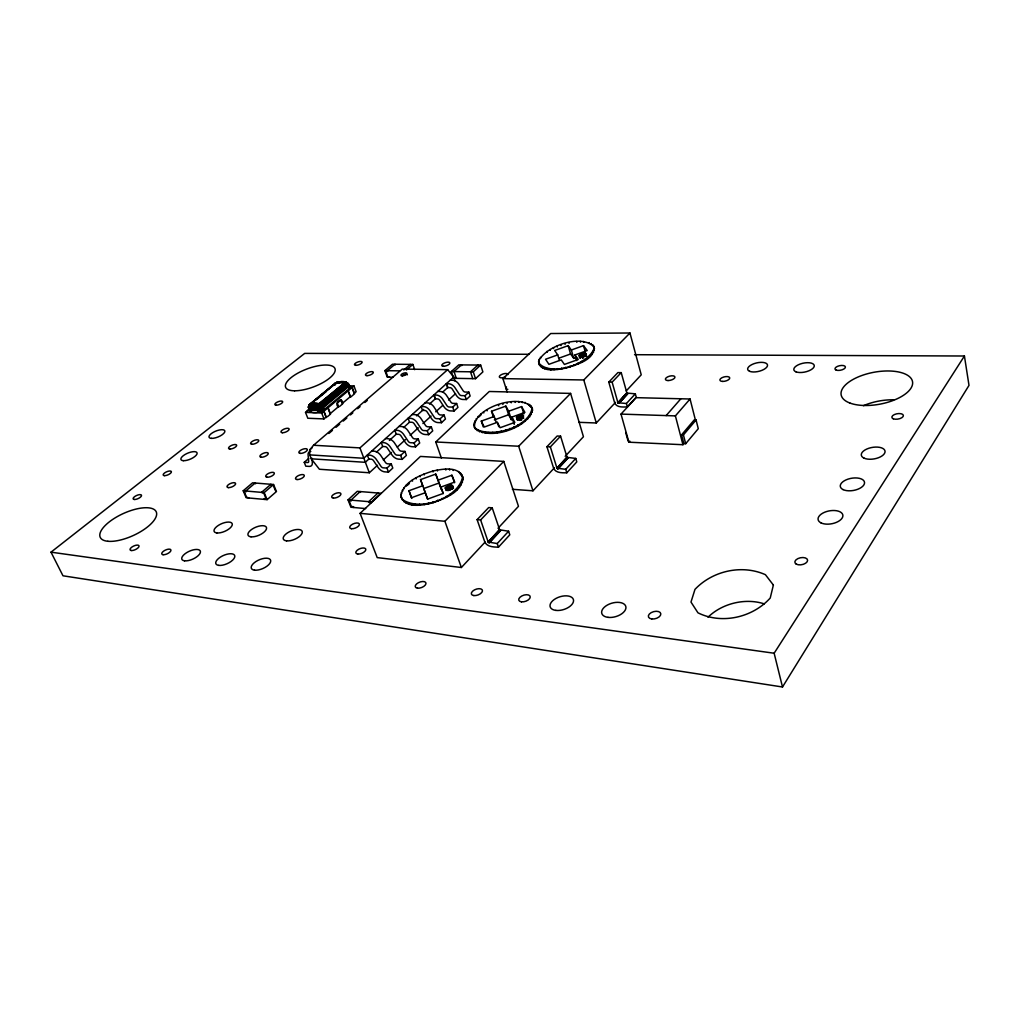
<?xml version="1.0" encoding="UTF-8"?>
<svg xmlns="http://www.w3.org/2000/svg" width="1020" height="1020" viewBox="0 0 1020 1020"><rect width="100%" height="100%" fill="white"/><g stroke="black" fill="none" stroke-linecap="round" stroke-linejoin="round"><path stroke-width="1.5" d="M593.806 346.175C595.591 359.971 576.236 364.688 565.998 368.067C557.596 369.61 540.001 373.384 538.624 361.106C545.891 345.793 581.757 333.464 594.048 347.017L592.786 344.734M538.879 363.694L538.624 361.106M327.458 416.695L330.518 414.094L328.083 407.745L326.566 407.694L327.866 407.834L330.123 413.712L338.232 406.865C333.451 403.18 343.115 395.722 342.656 403.844L339.634 406.393M338.627 407.248L337.39 402.875L340.922 400.057M310.08 411.557L308.474 407.069L309.481 404.494L335.287 383.15C339.481 381.314 350.701 382.067 349.184 388.735L324.041 409.81C320.828 412.373 310.654 414.362 309.532 410.308M349.184 388.735C348.394 382.576 341.05 381.658 336.549 382.768L310.067 404.277L319.375 404.303L345.142 382.589L318.623 403.882L320.65 411.634M334.955 384.948L335.937 382.729L339.163 382.602M474.581 427.737C472.031 407.707 521.998 391.769 532.389 408.421C531.305 427.686 486.017 442.489 474.287 426.857L475.639 429.369M538.624 362.852C550.315 377.158 589.331 364.267 594.252 347.807L594.494 348.649M334.547 385.254L335.287 383.15L338.742 382.385M475.345 428.502C491.028 438.778 529.903 427.227 532.121 407.541M400.911 495.019C404.328 481.006 420.38 475.039 432.748 471.074C442.285 469.009 458.707 465.706 462.94 477.589C462.111 492.022 445.039 498.397 433.36 502.643C423.262 505.333 403.486 509.375 400.911 495.019L401.497 498.091L401.166 497.186M335.057 383.571C337.9 380.639 350.23 380.639 348.164 386.121L322.983 407.158C319.681 409.683 306.153 412.424 308.805 405.577C312.273 400.35 323.353 403.295 324.041 409.81M349.006 384.629L346.672 382.615L343.88 382.921C346.086 381.403 350.995 384.425 348.432 386.695L323.251 407.745C318.559 412.743 302.022 409.708 311.266 403.639L309.736 406.942L310.921 411.697M336.217 382.946C337.709 381.416 348.865 380.486 346.519 384.055L321.3 405.055C318.877 407.171 306.51 408.51 309.57 404.596L335.656 382.933M402.415 500.042L402.084 499.137C419.169 512.308 459.076 498.002 462.621 476.671M349.809 388.084L349.273 385.19L348.241 384.565M308.474 407.069L309.583 411.213M538.879 361.947L539.21 359.244M323.595 410.155C320.994 401.242 315.499 403.78 320.012 411.799M579.22 355.368C579.373 358.351 585.212 356.375 586.372 354.463C585.505 351.211 576.351 354.361 580.036 358.186M445.243 487.955C450.088 496.625 458.962 478.52 445.243 487.955L446.161 490.556M323.085 410.486C320.828 401.472 315.193 403.742 319.4 411.914M334.751 383.8L337.084 382.322L339.558 382.933M309.251 409.415L309.238 406.177L311.266 403.639C302.558 409.262 318.572 410.703 322.651 406.585L347.845 385.547C349.325 383.163 347.017 382.309 343.88 382.921L347.297 384.234L349.541 388.403M309.697 404.29C304.648 410.626 319.222 408.574 322.243 406.036L348.164 384.157L345.181 382.666M529.38 354.297L304.687 353.404L51 552.164L62.985 575.79L782.493 686.995L969 385.394L964.423 356.005L634.555 354.705M782.493 686.995L774.142 653.234L964.423 356.005M516.515 417.346C518.326 425.518 531.369 409.721 516.515 417.346L517.446 420.265M322.511 410.792C320.905 401.689 314.389 403.639 318.291 411.978M377.502 465.286L369.342 472.77L319.4 469.251L311.266 458.809L309.71 454.894L309.659 449.973L313.548 445.255L402.275 369.087L447.678 369.648L453.734 377.043L455.022 380.906M695.41 420.049L690.055 398.998L636.11 397.66L621.014 414.094L628.906 442.195L682.941 444.72L683.846 443.636L685.695 443.713L698.279 428.693L696.061 419.985L694.225 419.921L681.564 434.864L683.846 443.636M681.564 434.864L683.413 434.953L696.061 419.985M309.2 407.605L308.639 408.841L309.43 410.652L307.237 410.575L309.302 408.867M310.246 403.894C308.142 407.541 308.779 404.863 311.266 403.639L309.506 406.24L309.634 409.517M308.677 406.189L314.071 401.612M310.794 403.678L311.266 403.639C305.656 406.164 317.87 406.304 320.229 404.341L345.856 382.678L343.88 382.921L347.144 383.176L349.299 385.458M621.014 414.094L675.393 415.892L690.055 398.998M666.136 415.586L680.863 398.769M628.906 442.195L629.837 441.137M336.6 382.551C337.645 383.813 349.86 380.269 347.004 384.502L321.797 405.526C319.311 407.809 306.268 409.326 309.328 405.093L336.077 382.806L338.053 383.112M498.461 547.166L509.796 534.824L508.597 531.241L499.647 529.775L492.201 507.832L488.695 507.539L477.105 519.639L484.602 541.39C486.54 547.013 493.629 547.026 498.461 547.166L497.224 543.558L508.597 531.241M566.788 472.795L576.797 461.894L575.752 458.426L567.069 457.355L560.579 436.165L557.162 436.012L546.937 446.709L553.452 467.708C555.199 473.229 562.25 472.846 566.788 472.795L565.717 469.315L575.752 458.426M627.338 406.891L636.25 397.188L635.332 393.835L626.917 393.07L621.218 372.631L617.903 372.581L608.8 382.092L614.512 402.364C616.093 407.77 623.08 407.056 627.338 406.891L626.408 403.525L635.332 393.835M497.224 543.558L488.248 542.028L499.647 529.775M565.717 469.315L556.996 468.18L567.069 457.355M626.408 403.525L617.942 402.709L626.917 393.07M488.452 542.296L499.749 529.915M557.188 468.435L567.158 457.483M618.12 402.951L626.994 393.197M488.58 542.41L499.978 530.158M557.303 468.537L567.388 457.712M618.235 403.053L627.211 393.414M488.72 542.512L500.119 530.26M557.43 468.639L567.515 457.801M618.362 403.142L627.325 393.503M489.001 542.665L500.259 530.349M557.711 468.779L567.643 457.878M618.63 403.27L627.466 393.567M489.154 542.716L500.552 530.451M557.851 468.817L567.923 457.98M618.757 403.295L627.733 393.656M489.294 542.742L500.692 530.476M557.991 468.83L568.063 457.993M618.898 403.321L627.861 393.669M498.015 528.258L518.479 506.328L503.765 461.397L420.431 456.424L360.098 513.341L377.209 557.608L461.384 567.502L485.086 542.104M512.397 489.294L532.963 490.811L554.434 467.797M565.182 456.297L583.44 436.738L570.601 393.401L489.268 391.489L435.744 441.979L441.418 458.197M578.977 422.318L596.279 422.981L615.544 402.339M626.255 390.877L641.236 374.825L629.952 333.005L550.698 333.527L502.911 378.624L507.131 391.897M488.248 542.028L499.507 529.495M556.996 468.18L566.942 457.087M617.942 402.709L626.803 392.815M477.105 519.639L480.624 519.958L492.201 507.832M546.937 446.709L550.366 446.875L560.579 436.165M608.8 382.092L612.127 382.156L621.218 372.631M360.098 513.341L444.898 521.284L503.765 461.397M435.744 441.979L518.67 446.237L570.601 393.401M502.911 378.624L583.797 379.963L629.952 333.005M321.899 411.073C319.668 401.625 315.473 403.168 318.814 411.965M377.948 493.017L368.743 501.661L369.061 502.49L371.318 502.681M311.266 458.809L365.262 462.315L368.858 459.051L371.255 459.204A2.524 1.568 47.5 0 1 373.588 460.747L378.076 467.428A7.28 4.552 47.2 0 0 384.782 471.865L388.442 472.12L392.789 468.065L391.31 464.049L387.447 463.781A2.499 1.568 47.2 0 1 385.483 462.493L380.434 455.022A7.255 4.539 47.5 0 0 374.722 451.248L371.739 451.044M376.406 452.204L382.704 446.492L385.101 446.62A2.499 1.581 47.5 0 1 387.409 448.15L391.846 454.767A7.204 4.564 47.2 0 0 398.488 459.14L402.135 459.357L406.393 455.404L404.94 451.414L401.089 451.171A2.473 1.581 47.2 0 1 399.151 449.897L394.179 442.489A7.178 4.552 47.5 0 0 388.505 438.766L385.534 438.587M418.289 439.033L414.12 442.909L410.269 442.693A2.461 1.581 47.2 0 1 408.331 441.43L403.41 434.074A7.127 4.564 47.5 0 0 397.774 430.376L394.817 430.223L396.257 434.201L398.642 434.316A2.473 1.581 47.5 0 1 400.936 435.808L405.297 442.387A7.127 4.59 47.2 0 0 411.889 446.683L415.535 446.875L419.692 443.011L418.289 439.033L414.439 438.829A2.448 1.581 47.2 0 1 412.514 437.58L407.617 430.236A7.102 4.577 47.6 0 0 401.995 426.564L399.037 426.411M431.332 426.934L427.252 430.72L423.428 430.529A2.422 1.581 47.3 0 1 421.502 429.292L416.657 421.987A7.051 4.577 47.6 0 0 411.06 418.366L408.115 418.213L409.517 422.165L411.901 422.267A2.448 1.594 47.6 0 1 414.171 423.746L418.481 430.261A7.051 4.603 47.3 0 0 425.008 434.494L428.642 434.673L432.709 430.873L431.332 426.934L427.507 426.755A2.422 1.594 47.3 0 1 425.595 425.518L420.763 418.238A7.025 4.59 47.6 0 0 415.191 414.63L412.246 414.49M444.108 415.089L440.117 418.799L436.292 418.633A2.397 1.594 47.3 0 1 434.392 417.409L429.611 410.167A6.974 4.603 47.6 0 0 424.065 406.597L421.12 406.47L422.497 410.397L424.868 410.473A2.422 1.594 47.6 0 1 427.125 411.94L431.371 418.391A6.974 4.615 47.3 0 0 437.848 422.573L441.469 422.714L445.447 419.003L444.108 415.089L440.296 414.936A2.397 1.594 47.3 0 1 438.396 413.712L433.64 406.508A6.949 4.603 47.7 0 0 428.094 402.938L425.161 402.823M456.616 403.499L452.701 407.12L448.902 406.98A2.372 1.594 47.4 0 1 447.015 405.769L442.297 398.603A6.898 4.615 47.7 0 0 436.789 395.072L433.87 394.969L435.208 398.871L437.567 398.935A2.397 1.594 47.7 0 1 439.811 400.375L443.993 406.776A6.898 4.628 47.4 0 0 450.419 410.894L454.027 411.022L457.929 407.388L456.616 403.499L452.816 403.359A2.372 1.594 47.4 0 1 450.929 402.161L446.237 395.008A6.872 4.615 47.7 0 0 440.742 391.501L437.822 391.399M468.856 392.139L465.031 395.696L461.244 395.581A2.359 1.594 47.4 0 1 459.37 394.383L454.716 387.281A6.821 4.628 47.7 0 0 449.259 383.8L446.339 383.711L447.652 387.587L450.011 387.638A2.372 1.606 47.7 0 1 452.23 389.053L456.348 395.403A6.821 4.641 47.4 0 0 462.736 399.457L466.318 399.559L470.143 396.002L468.856 392.139L465.069 392.037A2.346 1.606 47.4 0 1 463.207 390.851L458.567 383.762A6.808 4.628 47.8 0 0 453.122 380.294L450.215 380.218M368.858 459.051L367.34 455.022L370.311 455.226A7.28 4.526 47.5 0 1 376.048 459.025L381.11 466.522A2.512 1.568 47.2 0 0 383.086 467.81L386.95 468.091L391.31 464.049M382.704 446.492L381.225 442.489L384.196 442.667A7.204 4.552 47.5 0 1 389.882 446.416L394.88 453.836A2.486 1.581 47.2 0 0 396.831 455.111L400.681 455.366L404.94 451.414M348.037 499.864L357.268 491.321L380.932 493.259L371.752 501.916L348.037 499.864L350.906 507.246L365.683 508.585M383.329 459.931L391.476 452.446M397.303 447.104L405.463 439.607M410.117 435.336L418.276 427.852M422.93 423.568L431.09 416.083M435.744 411.799L442.731 405.386M448.558 400.031L455.558 393.618M453.594 378.305L475.524 378.688L482.881 371.905L480.662 365.083L458.77 364.867L451.325 371.535L453.148 376.954M451.325 371.535L473.267 371.828L480.662 365.083M389.372 440.449L396.448 434.023M403.537 427.597L409.441 422.242M416.517 415.828L423.606 409.402M429.509 404.047L435.412 398.692L434.061 394.791M442.54 392.228L447.844 387.409L446.531 383.533M407.49 485.227L409.326 483.556L408.994 482.664M453.734 377.043L363.732 458.273L309.71 454.894M313.548 445.255L359.945 447.895L447.678 369.648M267.125 499.647L276.458 491.538L273.551 484.513L252.603 482.804L243.206 490.773L246.164 497.747L267.125 499.647L264.167 492.596L243.206 490.773M311.89 458.158L312.349 462.812A6.987 4.169 48.6 0 1 309.137 466.408L305.783 466.178L304.24 462.328L308.677 458.49M264.167 492.596L273.551 484.513M406.381 369.992L412.858 364.42L414.694 369.686M309.659 449.973L312.056 447.907M328.861 433.474L332.456 430.376M336.064 427.278L339.66 424.192M343.255 421.094L346.864 417.996M350.459 414.911L352.856 412.845M357.663 408.714L360.06 406.661M364.854 402.53L367.264 400.465M403.805 369.967L410.282 364.395M708.02 617.189C722.236 603.33 745.403 597.72 764.26 603.865M392.827 377.285L387.243 377.183L384.897 370.655L392.483 364.216L412.858 364.42M323.965 418.914L326.03 417.18L323.748 411.277L321.683 413.011L305.515 412.399L307.81 418.251L323.965 418.914L321.683 413.011M318.623 403.882L321.81 411.111L323.977 411.2L348.037 390.902L350.217 396.742L342.248 403.461L340.795 400.12M348.037 390.902L346.749 390.775L348.253 390.813L353.965 385.93L356.12 391.744L354.157 393.401L351.989 387.587M305.515 412.399L307.594 410.678M316.48 399.623L326.107 391.68M334.598 384.234L336.281 383.265M550.277 368.845L550.532 369.686L551.998 368.896M336.23 382.704L337.288 382.895M485.201 432.327L485.494 433.219L486.973 432.454M335.937 382.729L335.363 384.157L336.409 382.615M411.787 503.956L412.131 504.875L413.597 504.161M427.648 499.188L420.533 479.604L435.769 474.096L441.328 489.192L435.769 474.096M425.314 492.711L411.392 497.747L408.994 490.709L422.764 485.724L420.533 479.604M438.141 480.178L451.885 475.205L454.729 482.065L440.844 487.088L443.139 493.578M438.931 483.046L423.759 488.542L427.635 499.086L443.305 493.412L440.844 487.088M576.478 357.433L573.775 358.403L571.34 350.013L568.153 345.653L554.663 350.485L557.736 354.883L559.394 360.468M557.736 354.883L545.547 359.257L548.926 364.306L561.229 359.881L564.404 364.446L578.238 359.473L574.948 354.96L587.227 350.548L583.504 345.64L571.34 350.013M558.641 358.275L570.588 353.978L573.775 358.403M493.412 417.014L491.525 411.264L505.843 406.113L508.674 411.238L511.453 419.947L508.61 414.745L505.843 406.113M483.225 426.883L481.312 421.094L494.241 416.44L496.128 422.229M508.674 411.238L521.59 406.597L524.93 412.386L511.887 417.091L514.233 424.384M494.343 419.883L508.61 414.745M511.887 417.091L514.832 422.407L500.131 427.711L497.326 422.331L484.27 427.036L481.312 421.094M336.549 382.768L339.099 382.946M550.532 369.686L553.809 368.883L554.064 369.724M311.266 403.639L309.022 406.075L308.945 409.262M485.494 433.219L488.822 432.493L489.115 433.372M336.88 382.372L337.658 382.296M412.131 504.875L415.497 504.275L415.828 505.193M384.897 370.655L399.674 370.846M348.113 385.802L353.965 385.93M340.119 400.095L341.05 400.133M345.168 382.372L346.876 383.086M304.24 462.328L307.772 462.544A2.41 1.441 48.6 0 0 308.703 461.486L308.053 454.563A7.051 4.233 48.5 0 1 310.807 451.414M344.288 382.64L348.164 384.157L349.987 387.778M51 552.164L774.142 653.234M347.284 383.112L348.636 384.655M348.368 384.106L350.102 387.536L349.273 385.19L350.064 387.485L352.219 387.498L354.552 393.784L350.612 397.111L348.253 390.813M349.426 386.784L350.064 387.319M527.914 404.098L532.389 408.421M462.94 477.589L458.464 471.495M491.525 411.264L494.241 416.44M308.741 409.071L309.43 410.614M248.765 497.977L246.483 497.033L244.175 491.602L246.126 491.78L245.794 491.002L255.191 483.008L255.523 483.786M264.473 499.405L264.142 498.627L266.131 498.805L263.836 493.323L261.515 492.367L270.899 484.296L271.218 485.074M488.159 541.888L480.624 519.958M273.207 485.239L275.464 490.696M369.342 472.77L359.945 447.895M310.462 411.659L308.741 407.35L309.787 411.417M353.838 507.514L353.519 506.698L351.313 506.494L349.082 500.743L351.288 500.935L350.969 500.119L360.2 491.563L360.506 492.392M321.81 411.111L321.109 409.02M320.471 409.262L321.3 411.417M556.92 468.053L550.366 446.875M323.977 411.2L326.425 417.562M386.95 468.091L388.442 472.12M408.536 503.268L408.88 504.173M402.352 490.225L402.683 491.117M405.794 502.21L406.139 503.115M401.306 492.673L401.638 493.578M403.639 500.82L403.971 501.725M408.994 490.709L411.812 498.41M406.24 485.163L406.572 486.055M404.009 487.7L404.341 488.593M419.564 504.211L419.896 505.129M400.681 455.366L402.135 459.357M415.841 477.972L416.173 478.864M423.899 503.752L424.243 504.67M412.22 480.241L412.552 481.134M419.794 475.881L420.112 476.773M428.425 502.924L428.757 503.842M617.878 402.581L612.127 382.156M389.767 377.234L387.613 376.469L385.789 371.395L387.689 371.42L387.421 370.693L395.008 364.242L395.263 364.969M423.976 474.007L424.307 474.899M433.028 501.725L433.36 502.643M437.606 500.195L437.937 501.113M444.898 521.284L461.384 567.502M414.12 442.909L415.535 446.875M432.748 471.074L433.067 471.967M442.055 498.372L442.387 499.29M437.159 470.08L437.478 470.972M446.275 496.281L446.607 497.212M449.093 485.647L450.457 489.549M448.405 485.864L449.769 489.766M447.729 486.132L449.093 490.033M450.177 493.986L450.496 494.917M447.079 486.438L448.456 490.339M427.252 430.72L428.642 434.673M446.505 486.795L447.869 490.696M445.995 487.165L446.913 489.766M445.574 487.56L446.479 490.161M452.574 485.698L453.479 488.299M452.166 485.533L453.071 488.134M451.669 485.418L452.574 488.019M453.658 491.538L453.976 492.456M445.561 469.111L445.88 470.016M451.095 485.38L452.459 489.281M450.457 485.405L451.822 489.307M449.794 485.494L451.159 489.396M459.115 486.387L459.433 487.305M452.867 469.595L453.186 470.5M451.885 475.205L454.512 482.728M456.654 488.988L456.986 489.906M449.399 469.174L449.705 470.08M462.723 478.89L463.042 479.808M460.466 472.936L460.772 473.841M462.175 481.287L462.493 482.205M440.117 418.799L441.469 422.714M460.964 483.799L461.282 484.717M461.856 474.67L462.175 475.588M452.701 407.12L454.027 411.022M477.003 429.892L477.296 430.772M465.031 395.696L466.318 399.559M474.019 423.007L474.134 425.888L473.841 425.021M456.31 378.356L454.04 371.573L461.486 364.892L461.728 365.644M481.988 431.83L482.281 432.709M476.2 418.672L476.48 419.539M479.234 431.014L479.527 431.893M474.81 420.877L475.103 421.744M480.598 414.209L480.879 415.076L478.431 417.295L478.138 416.428M473.267 371.828L475.524 378.688M492.762 432.314L493.042 433.207M472.744 378.637L470.5 371.79L477.895 365.058L478.15 365.81M483.518 412.054L483.799 412.909M496.931 431.804L497.224 432.684M486.833 410.002L487.114 410.856M501.241 430.963L501.534 431.842M497.326 422.331L498.754 426.704M498.474 404.863L498.754 405.731M505.601 429.803L505.882 430.695M518.67 446.237L532.963 490.811M502.643 403.601L502.924 404.468M509.898 428.375L510.191 429.254M506.838 402.619L507.118 403.486M514.054 426.679L514.335 427.571M519.116 415.816L520.506 420.202M518.479 416.058L519.881 420.444M517.892 416.339L518.823 419.271M517.357 416.657L518.287 419.59M516.898 417.001L517.828 419.921M510.956 401.931L511.237 402.798M517.956 424.779L518.236 425.671M524.701 420.508L524.981 421.4M518.644 401.497L518.912 402.364M522.737 415.42L523.668 418.353M522.24 415.344L523.171 418.264M521.692 415.318L522.61 418.251M521.08 415.357L521.998 418.289M520.429 415.459L521.819 419.845M519.766 415.612L521.156 419.998M514.922 401.561L515.189 402.428M521.539 422.714L521.819 423.593M529.546 415.956L529.813 416.836M525.07 402.339L525.351 403.219M522.049 401.765L522.329 402.632M527.391 418.238L527.672 419.131M521.59 406.597L523.872 413.852M531.203 405.858L531.484 406.738M532.414 409.441L532.682 410.32M532.07 411.506L532.351 412.386M529.699 404.404L529.979 405.284M531.114 413.686L531.394 414.579M539.21 364.42L539.465 365.262M544.374 367.876L544.629 368.717M540.37 357.306L540.625 358.147M542.104 366.97L542.359 367.812M540.383 365.81L540.638 366.652M547.115 368.5L547.37 369.355M549.984 349.528L550.239 350.357M546.924 351.39L547.179 352.219M561.625 368.054L561.88 368.908M553.375 347.782L553.618 348.611M557.621 368.615L557.876 369.469M565.743 367.213L565.998 368.067M557.035 346.175L557.277 347.017M564.85 343.574L565.093 344.403M569.874 366.103L570.129 366.958M560.885 344.773L561.127 345.601M568.841 342.605L569.083 343.434M568.153 345.653L570.588 353.978M573.941 364.739L574.183 365.594M583.797 379.963L596.279 422.981M577.83 363.171L578.072 364.025M574.948 354.96L576.581 360.595M583.108 353.315L583.912 356.146M584.766 359.537L585.021 360.404M582.471 353.468L583.695 357.701M581.859 353.659L583.083 357.892M581.26 353.889L582.484 358.135M580.711 354.157L581.528 356.974M576.606 341.47L576.848 342.299M580.214 354.45L581.03 357.268M579.793 354.743L580.609 357.574M581.464 361.424L581.719 362.278M579.462 355.062L580.278 357.88M583.567 341.445L583.797 342.286M587.66 357.561L587.903 358.415M583.504 345.64L585.11 351.237M585.748 353.328L586.564 356.158M585.34 353.226L586.156 356.056M584.855 353.175L585.671 355.993M584.307 353.175L585.123 355.993M580.227 341.317L580.469 342.146M583.72 353.213L584.536 356.044M589.114 342.567L589.356 343.408M591.995 353.506L592.237 354.348M590.083 355.534L590.338 356.388M594.086 349.592L594.328 350.447M591.217 343.523L591.447 344.377M593.334 351.505L593.576 352.359M625.693 432.518L628.09 441.061M675.393 415.892L682.941 444.72M683.413 434.953L685.695 443.713M505.576 376.788A4.462 1.785 -17.7 0 1 499.519 377.298A4.462 1.785 -17.7 0 1 503.051 373.957A4.462 1.785 -17.7 0 1 507.896 374.608M507.832 389.308A4.552 1.861 -17.7 0 1 506.506 386.975M863.443 405.705A35.942 16.677 -10.1 0 1 893.75 399.814M402.173 375.844A3.098 1.173 -19.3 0 0 406.853 373.613A3.098 1.173 -19.3 0 0 402.734 373.55A3.098 1.173 -19.3 0 0 402.173 375.844A3.098 1.186 -19.3 0 1 405.169 374.455A3.098 1.186 -19.3 0 1 407.375 374.825M773.377 585.046L770.24 598C752.632 617.584 721.79 624.661 697.96 612.816L690.986 602.068L694.99 589.356C712.572 570.805 741.91 564.175 765.421 574.693L773.377 585.046M346.519 382.933L320.764 404.659C311.763 409.836 302.379 402.02 319.145 403.945L344.531 382.781L343.88 382.921L346.519 382.933M294.601 390.8A26.392 9.55 -20.6 0 0 334.917 371.586A26.392 9.55 -20.6 0 0 301.346 371.344A26.392 9.55 -20.6 0 0 294.601 390.8M107.865 541.276A30.753 12.062 -24.5 0 0 155.588 517.88A30.753 12.062 -24.5 0 0 121.214 514.526A30.753 12.062 -24.5 0 0 107.865 541.276M849.851 403.027A36.312 16.231 -10.5 0 0 910.72 388.569A36.312 16.231 -10.5 0 0 869.92 373.116A36.312 16.231 -10.5 0 0 849.851 403.027M251.94 444.274A4.386 1.683 -21.9 0 0 258.71 441.035A4.386 1.683 -21.9 0 0 253.406 440.742A4.386 1.683 -21.9 0 0 251.94 444.274M355.929 365.339A4.067 1.479 -19.9 0 0 362.113 362.419A4.067 1.479 -19.9 0 0 356.847 362.38A4.067 1.479 -19.9 0 0 355.929 365.339M836.132 370.081A5.329 2.321 -11.4 0 0 845.096 367.965A5.329 2.321 -11.4 0 0 839.358 365.746A5.329 2.321 -11.4 0 0 836.132 370.081M163.072 554.714A4.985 2.078 -24.5 0 0 170.812 550.902A4.985 2.078 -24.5 0 0 165.176 550.188A4.985 2.078 -24.5 0 0 163.072 554.714M722.746 381.429A5.062 2.193 -13.6 0 0 729.733 377.833A5.062 2.193 -13.6 0 0 721.956 377.719A5.062 2.193 -13.6 0 0 722.746 381.429M417.46 588.158A5.661 2.869 -20.9 0 0 425.965 583.682A5.661 2.869 -20.9 0 0 418.366 582.713A5.661 2.869 -20.9 0 0 417.46 588.158M333.425 498.079A4.896 2.129 -21.4 0 0 340.897 494.356A4.896 2.129 -21.4 0 0 334.649 493.833A4.896 2.129 -21.4 0 0 333.425 498.079M276.203 405.195A4.169 1.53 -21.2 0 0 282.629 402.161A4.169 1.53 -21.2 0 0 277.491 401.995A4.169 1.53 -21.2 0 0 276.203 405.195M229.831 449.029A4.373 1.67 -22.3 0 0 236.602 445.791A4.373 1.67 -22.3 0 0 231.387 445.485A4.373 1.67 -22.3 0 0 229.831 449.029M164.36 475.651A4.437 1.67 -23.3 0 0 171.284 472.362A4.437 1.67 -23.3 0 0 166.234 471.967A4.437 1.67 -23.3 0 0 164.36 475.651M131.261 550.532A4.909 1.989 -24.8 0 0 138.886 546.809A4.909 1.989 -24.8 0 0 133.48 546.121A4.909 1.989 -24.8 0 0 131.261 550.532M351.556 528.717A5.138 2.346 -21.5 0 0 359.359 524.752A5.138 2.346 -21.5 0 0 352.729 524.101A5.138 2.346 -21.5 0 0 351.556 528.717M357.739 554.026A5.317 2.512 -21.7 0 0 365.797 549.882A5.317 2.512 -21.7 0 0 358.925 549.117A5.317 2.512 -21.7 0 0 357.739 554.026M134.283 499.481A4.552 1.734 -24 0 0 141.385 496.077A4.552 1.734 -24 0 0 136.323 495.605A4.552 1.734 -24 0 0 134.283 499.481M443.496 366.269A4.258 1.632 -18.6 0 0 449.871 363.197A4.258 1.632 -18.6 0 0 444.07 363.158A4.258 1.632 -18.6 0 0 443.496 366.269M668.049 380.549A4.896 2.091 -14.7 0 0 674.947 377.03A4.896 2.091 -14.7 0 0 667.552 376.928A4.896 2.091 -14.7 0 0 668.049 380.549M473.815 595.565A5.827 3.047 -19.7 0 0 482.473 590.937A5.827 3.047 -19.7 0 0 474.415 589.917A5.827 3.047 -19.7 0 0 473.815 595.565M521.462 601.838A5.967 3.2 -18.6 0 0 530.234 597.07A5.967 3.2 -18.6 0 0 521.755 595.999A5.967 3.2 -18.6 0 0 521.462 601.838M893.265 418.786A5.839 2.716 -9.8 0 0 903.082 416.555A5.839 2.716 -9.8 0 0 896.516 413.852A5.839 2.716 -9.8 0 0 893.265 418.786M796.174 564.073A6.477 3.544 -10.9 0 0 807.151 561.765A6.477 3.544 -10.9 0 0 800.343 557.774A6.477 3.544 -10.9 0 0 796.174 564.073M651.742 618.961A6.4 3.634 -15 0 0 660.82 613.849A6.4 3.634 -15 0 0 651.193 612.625A6.4 3.634 -15 0 0 651.742 618.961M261.286 457.253A4.488 1.772 -22 0 0 268.209 453.913A4.488 1.772 -22 0 0 262.739 453.568A4.488 1.772 -22 0 0 261.286 457.253M267.151 477.245A4.628 1.887 -22.1 0 0 274.291 473.764A4.628 1.887 -22.1 0 0 268.617 473.344A4.628 1.887 -22.1 0 0 267.151 477.245M366.996 375.653A4.156 1.543 -19.8 0 0 373.307 372.644A4.156 1.543 -19.8 0 0 367.889 372.581A4.156 1.543 -19.8 0 0 366.996 375.653M282.387 432.735A4.361 1.683 -21.4 0 0 289.106 429.509A4.361 1.683 -21.4 0 0 283.713 429.254A4.361 1.683 -21.4 0 0 282.387 432.735M228.365 487.624A4.641 1.861 -22.8 0 0 235.531 484.156A4.641 1.861 -22.8 0 0 230.023 483.697A4.641 1.861 -22.8 0 0 228.365 487.624M300.352 453.403A4.539 1.823 -21.4 0 0 307.313 450.024A4.539 1.823 -21.4 0 0 301.639 449.692A4.539 1.823 -21.4 0 0 300.352 453.403M297.049 479.553A4.705 1.951 -21.7 0 0 304.266 476.008A4.705 1.951 -21.7 0 0 298.401 475.588A4.705 1.951 -21.7 0 0 297.049 479.553M211.484 438.37A8.517 3.149 -22.3 0 0 224.693 432.11A8.517 3.149 -22.3 0 0 214.621 431.613A8.517 3.149 -22.3 0 0 211.484 438.37M183.319 460.683A8.721 3.264 -22.9 0 0 196.873 454.231A8.721 3.264 -22.9 0 0 186.775 453.581A8.721 3.264 -22.9 0 0 183.319 460.683M820.832 522.788A12.571 6.553 -10.4 0 0 842.074 518.173A12.571 6.553 -10.4 0 0 828.533 511.033A12.571 6.553 -10.4 0 0 820.832 522.788M843.081 489.6A12.278 6.171 -10.1 0 0 863.8 485.023A12.278 6.171 -10.1 0 0 850.361 478.482A12.278 6.171 -10.1 0 0 843.081 489.6M864.144 458.184A12.01 5.814 -9.9 0 0 884.378 453.645A12.01 5.814 -9.9 0 0 871.054 447.652A12.01 5.814 -9.9 0 0 864.144 458.184M795.982 371.841A10.442 4.513 -12.1 0 0 813.552 367.672A10.442 4.513 -12.1 0 0 802.612 363.311A10.442 4.513 -12.1 0 0 795.982 371.841M749.611 371.305A10.149 4.348 -13 0 0 766.708 367.225A10.149 4.348 -13 0 0 756.47 362.954A10.149 4.348 -13 0 0 749.611 371.305M608.009 617.355A12.508 7 -16.2 0 0 625.948 607.321A12.508 7 -16.2 0 0 607.385 605.026A12.508 7 -16.2 0 0 608.009 617.355M555.862 610.394A12.176 6.655 -17.6 0 0 573.559 600.64A12.176 6.655 -17.6 0 0 555.925 598.459A12.176 6.655 -17.6 0 0 555.862 610.394M286.582 540.868A10.175 4.526 -22.6 0 0 302.149 533.026A10.175 4.526 -22.6 0 0 289.514 531.7A10.175 4.526 -22.6 0 0 286.582 540.868M254.49 570.154A10.455 4.73 -23.5 0 0 270.529 562.02A10.455 4.73 -23.5 0 0 257.83 560.452A10.455 4.73 -23.5 0 0 254.49 570.154M251.022 536.813A9.996 4.335 -23.1 0 0 266.386 529.15A9.996 4.335 -23.1 0 0 254.273 527.875A9.996 4.335 -23.1 0 0 251.022 536.813M218.777 565.386A10.277 4.513 -23.9 0 0 234.6 557.443A10.277 4.513 -23.9 0 0 222.436 555.938A10.277 4.513 -23.9 0 0 218.777 565.386M216.916 532.937A9.817 4.144 -23.5 0 0 232.076 525.44A9.817 4.144 -23.5 0 0 220.447 524.216A9.817 4.144 -23.5 0 0 216.916 532.937M184.556 560.822A10.098 4.309 -24.3 0 0 200.175 553.057A10.098 4.309 -24.3 0 0 188.509 551.616A10.098 4.309 -24.3 0 0 184.556 560.822"/></g></svg>
